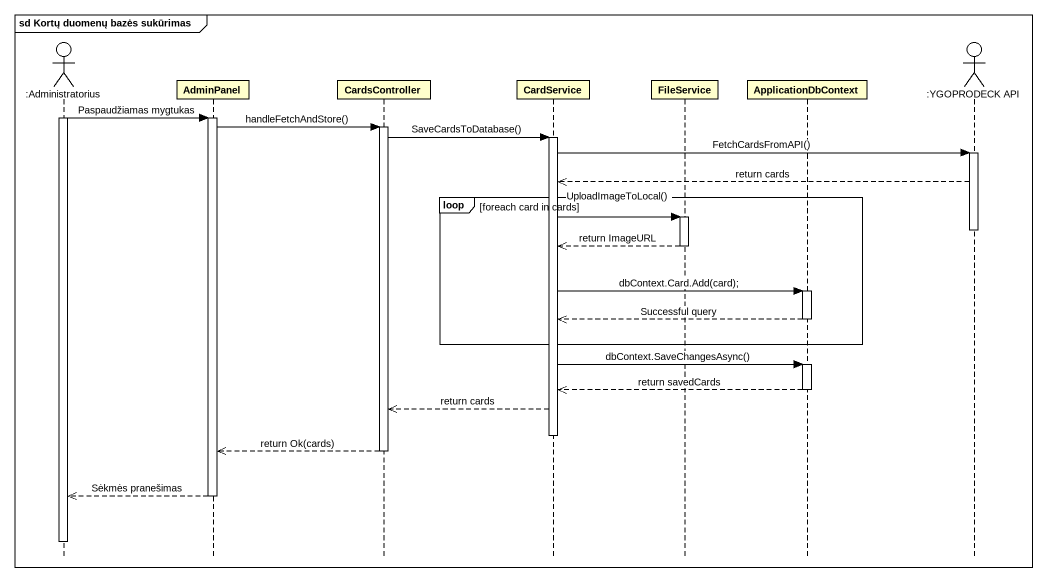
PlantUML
@startuml
mainframe sd Kortų duomenų bazės sukūrimas
hide footbox
actor ":Administratorius" as Administratorius
participant AdminPanel
participant CardsController
participant CardService
participant FileService
participant ApplicationDbContext
actor ":YGOPRODECK API" as YGOPRODECK_API

activate Administratorius
Administratorius -> AdminPanel : Paspaudžiamas mygtukas
activate AdminPanel
AdminPanel -> CardsController : handleFetchAndStore()
activate CardsController
CardsController -> CardService : SaveCardsToDatabase()
activate CardService
CardService -> YGOPRODECK_API : FetchCardsFromAPI()
activate YGOPRODECK_API
YGOPRODECK_API -->> CardService : return cards
loop foreach card in cards
  CardService -> FileService : UploadImageToLocal()
  activate FileService
  deactivate YGOPRODECK_API
  FileService -->> CardService : return ImageURL
  deactivate FileService
  CardService -> ApplicationDbContext : dbContext.Card.Add(card);
  activate ApplicationDbContext
  ApplicationDbContext -->> CardService : Successful query
  deactivate ApplicationDbContext
end
CardService -> ApplicationDbContext : dbContext.SaveChangesAsync()
activate ApplicationDbContext
ApplicationDbContext -->> CardService : return savedCards
deactivate ApplicationDbContext
CardService -->> CardsController : return cards
deactivate CardService
CardsController -->> AdminPanel : return Ok(cards)
deactivate CardsController
AdminPanel -->> Administratorius : Sėkmės pranešimas
deactivate AdminPanel
deactivate Administratorius
@enduml
